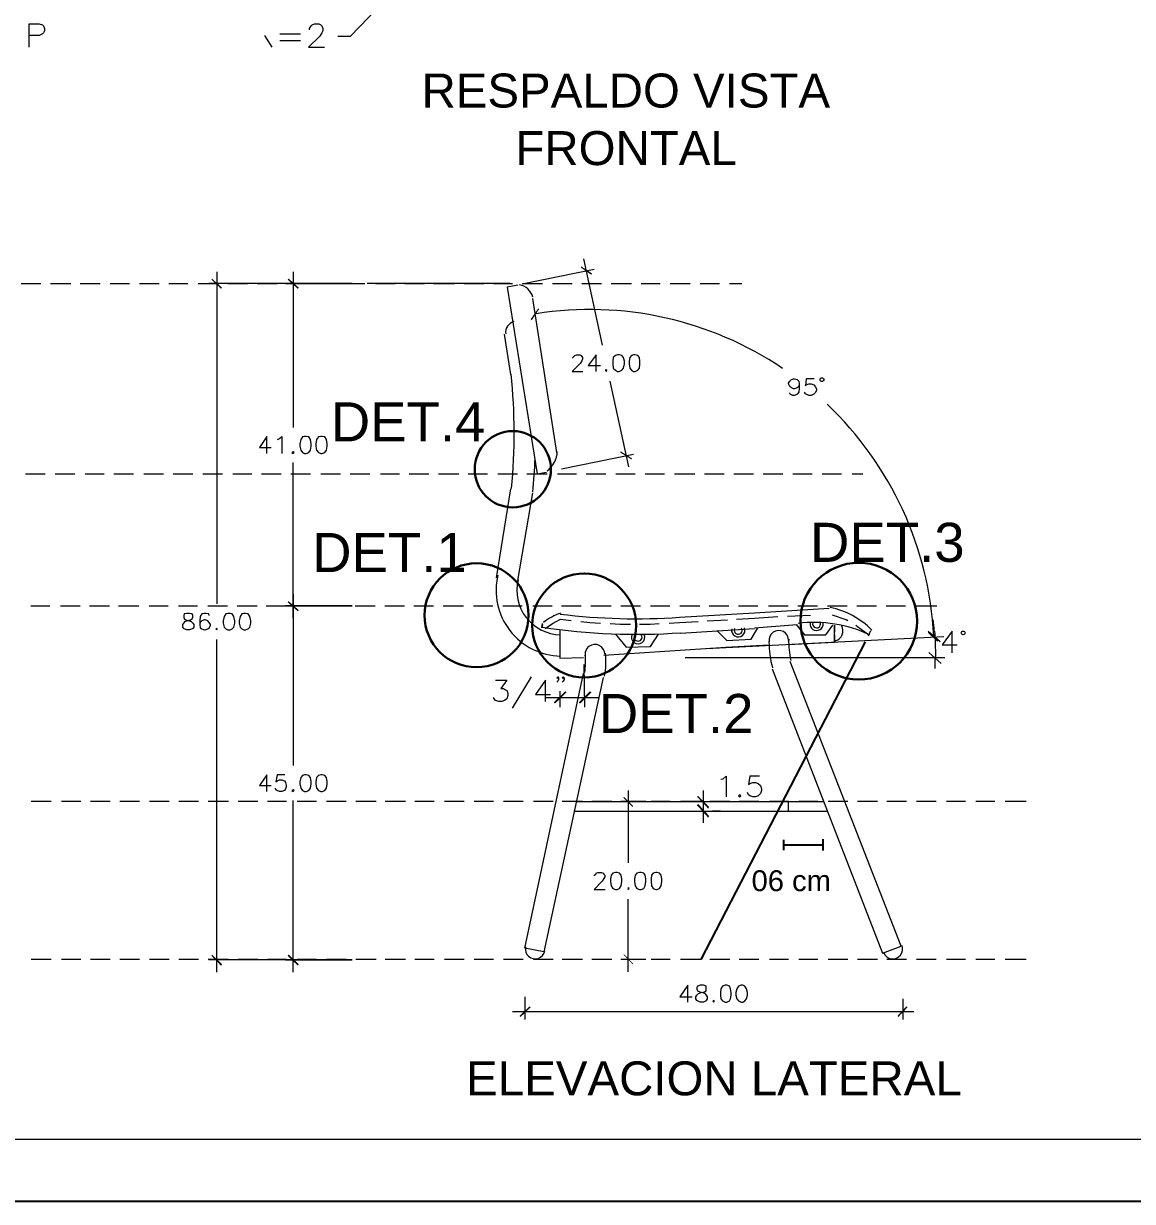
# Model space of a CAD drawing. Header units: inches. Extents: x 0.22 to 6.49, y 0.27 to 4.47.
# Drawn here: x 1.767 to 3.175, y 0.271 to 1.766 of the extents above; entities that cross this region are included whole.
import ezdxf

# ---------------------------------------------------------------- set-up
doc = ezdxf.new("R2010")
doc.units = ezdxf.units.IN
doc.header["$MEASUREMENT"] = 0
for name, color, linetype in [('PDF_PDF8_PDF11_PDF12_0', 7, 'Continuous'), ('PDF_PDF8_PDF11_PDF12_COTAS', 7, 'Continuous'), ('PDF_PDF8_PDF11_PDF12_COTAS-01', 7, 'Continuous'), ('PDF_PDF8_PDF11_PDF12_det', 7, 'Continuous'), ('PDF_PDF8_PDF11_PDF12_PIEZAS', 7, 'Continuous'), ('PDF_Texto', 7, 'Continuous')]:
    doc.layers.add(name, color=color, linetype=linetype)
doc.styles.add('PDF Arial', font='arial.ttf')

msp = doc.modelspace()

# ---------------------------------------------------------------- linework, layer by layer
for p, q in [((2.8359, 0.981), (2.6271, 0.578)), ((2.7319, 0.7233), (2.7824, 0.7233)), ((2.7323, 0.7299), (2.7323, 0.7166)), ((2.7824, 0.7307), (2.7824, 0.7163))]:
    msp.add_line(p, q)
at = {"layer": 'PDF_PDF8_PDF11_PDF12_0', "lineweight": 13}
for points in [[(2.1664, 1.7502), (2.1826, 1.7502), (2.2273, 1.7969), (2.2469, 1.8165)], [(2.4782, 1.4673), (2.5019, 1.3577)], [(2.0126, 1.4511), (2.0126, 1.0294)], [(2.1094, 1.4511), (2.1094, 1.2534)], [(2.4004, 1.4355), (2.4918, 1.4544)], [(2.0999, 1.4362), (2.1845, 1.4362), (2.0024, 1.4362)], [(2.3848, 1.4362), (2.2034, 1.4362)], [(2.5357, 1.2034), (2.5121, 1.3123)], [(2.4505, 1.2006), (2.5418, 1.2196)], [(2.1094, 1.0118), (2.1094, 1.2088)], [(2.1094, 1.0416), (2.1094, 0.8243)], [(2.0999, 1.0267), (2.1845, 1.0267), (2.0999, 1.0267)], [(2.797, 1.0023), (2.797, 0.9935)], [(2.6339, 0.9726), (2.9357, 0.9881)], [(2.797, 0.9902), (2.797, 0.9807)], [(2.0126, 0.5617), (2.0126, 0.9841)], [(2.6075, 0.9611), (2.9371, 0.9611)], [(2.1094, 0.5617), (2.1094, 0.7797)], [(2.5574, 0.7783), (2.5256, 0.7783)], [(2.5351, 0.7925), (2.5351, 0.7005)], [(2.6305, 0.7512), (2.6305, 0.7661), (2.6305, 0.7783), (2.6305, 0.7925)], [(2.6522, 0.7783), (2.642, 0.7783)], [(2.6522, 0.7661), (2.642, 0.7661)], [(2.5351, 0.5624), (2.5351, 0.6545)], [(2.0999, 0.5773), (2.1845, 0.5773), (2.0024, 0.5773)], [(2.5574, 0.578), (2.5256, 0.578)], [(2.4038, 0.5306), (2.4038, 0.5015)], [(2.8836, 0.5279), (2.8836, 0.5015)], [(2.3882, 0.5117), (2.8978, 0.5117)]]:
    msp.add_lwpolyline(points, dxfattribs=at)
at = {"layer": 'PDF_PDF8_PDF11_PDF12_0', "lineweight": 18}
for points in [[(1.7743, 1.736), (1.7743, 1.7658), (1.7872, 1.7658), (1.7913, 1.7644), (1.7926, 1.7631), (1.794, 1.7597), (1.794, 1.757), (1.7926, 1.7543), (1.7913, 1.7529), (1.7872, 1.7509), (1.7743, 1.7509)], [(2.1305, 1.7583), (2.1305, 1.7597), (2.1325, 1.7631), (2.1339, 1.7644), (2.1366, 1.7658), (2.142, 1.7658), (2.1447, 1.7644), (2.1461, 1.7631), (2.1474, 1.7597), (2.1474, 1.757), (2.1461, 1.7543), (2.1434, 1.7502), (2.1292, 1.736), (2.1495, 1.736)], [(2.073, 1.7509), (2.0825, 1.736)], [(2.0926, 1.7529), (2.119, 1.7529)], [(2.0926, 1.7448), (2.119, 1.7448)], [(2.395, 1.4341), (2.3814, 1.4314), (2.4193, 1.1946), (2.4315, 1.1966)], [(2.4444, 1.2216), (2.4139, 1.4172)], [(2.3862, 1.3204), (2.378, 1.3719)], [(2.4647, 1.3414), (2.4647, 1.3421), (2.466, 1.3434), (2.4674, 1.3448), (2.4694, 1.3455), (2.4735, 1.3455), (2.4755, 1.3448), (2.4762, 1.3434), (2.4769, 1.3421), (2.4769, 1.3401), (2.4762, 1.338), (2.4742, 1.3346), (2.464, 1.3245), (2.4775, 1.3245)], [(2.4945, 1.3245), (2.4945, 1.3455), (2.4843, 1.3319), (2.4999, 1.3319)], [(2.7523, 1.3089), (2.7516, 1.3055), (2.7496, 1.3035), (2.7462, 1.3022), (2.7449, 1.3022), (2.7422, 1.3035), (2.7401, 1.3055), (2.7388, 1.3089), (2.7388, 1.3096), (2.7401, 1.3123), (2.7422, 1.3143), (2.7449, 1.315), (2.7462, 1.315), (2.7496, 1.3143), (2.7516, 1.3123), (2.7523, 1.3089), (2.7523, 1.3035), (2.7516, 1.2981), (2.7496, 1.2954), (2.7462, 1.294), (2.7442, 1.294), (2.7408, 1.2954), (2.7401, 1.2974)], [(2.7713, 1.315), (2.7611, 1.315), (2.7604, 1.3062), (2.7611, 1.3076), (2.7645, 1.3089), (2.7672, 1.3089), (2.7706, 1.3076), (2.7726, 1.3055), (2.774, 1.3022), (2.774, 1.3001), (2.7726, 1.2974), (2.7706, 1.2954), (2.7672, 1.294), (2.7645, 1.294), (2.7611, 1.2954), (2.7604, 1.2961), (2.7591, 1.2981)], [(2.0762, 1.2203), (2.0762, 1.2419), (2.0667, 1.2277), (2.0816, 1.2277)], [(2.0897, 1.2379), (2.0924, 1.2392), (2.0951, 1.2419), (2.0951, 1.2203)], [(2.3679, 1.0626), (2.3862, 1.1756)], [(2.395, 1.0592), (2.4139, 1.1702)], [(2.0031, 1.0145), (2.0024, 1.0166), (1.999, 1.0172), (1.997, 1.0172), (1.9936, 1.0166), (1.9916, 1.0132), (1.9909, 1.0078), (1.9909, 1.003), (1.9916, 0.999), (1.9936, 0.9976), (1.997, 0.9962), (1.9977, 0.9962), (2.0011, 0.9976), (2.0031, 0.999), (2.0045, 1.0017), (2.0045, 1.003), (2.0031, 1.0057), (2.0011, 1.0078), (1.9977, 1.0091), (1.997, 1.0091), (1.9936, 1.0078), (1.9916, 1.0057), (1.9909, 1.003)], [(2.4295, 0.9983), (2.439, 1.0044), (2.4491, 1.0098), (2.4626, 1.0084)], [(2.4748, 1.0071), (2.4863, 1.0057), (2.4999, 1.005)], [(2.5121, 1.0044), (2.5249, 1.0037), (2.5378, 1.0037)], [(2.5493, 1.0037), (2.5628, 1.0037), (2.5743, 1.0044)], [(2.5872, 1.005), (2.6, 1.0057), (2.6237, 1.0071)], [(2.6352, 1.0078), (2.661, 1.0091)], [(2.6725, 1.0098), (2.6955, 1.0111), (2.7252, 1.0132)], [(2.7374, 1.0138), (2.7665, 1.0152)], [(2.8139, 1.0078), (2.8119, 1.0091), (2.7943, 1.0152)], [(2.8403, 0.9902), (2.8261, 1.0003), (2.8241, 1.0017)], [(2.9466, 0.9671), (2.9466, 0.9949), (2.9337, 0.9773), (2.9527, 0.9773)], [(2.7178, 0.9468), (2.8579, 0.5861), (2.8816, 0.5949), (2.7408, 0.9563)], [(2.5033, 0.936), (2.4281, 0.5875), (2.4038, 0.5922), (2.4782, 0.9408)], [(2.0762, 0.7912), (2.0762, 0.8122), (2.0667, 0.7986), (2.0816, 0.7986)], [(2.0992, 0.8122), (2.0891, 0.8122), (2.0877, 0.8034), (2.0891, 0.8047), (2.0924, 0.8061), (2.0951, 0.8061), (2.0985, 0.8047), (2.0999, 0.8027), (2.1006, 0.7993), (2.1006, 0.7973), (2.0999, 0.7946), (2.0985, 0.7925), (2.0951, 0.7912), (2.0924, 0.7912), (2.0891, 0.7925), (2.0877, 0.7932), (2.087, 0.7952)], [(2.6528, 0.8067), (2.6555, 0.8074), (2.6596, 0.8108), (2.6596, 0.7844)], [(2.7016, 0.8108), (2.6894, 0.8108), (2.688, 0.8), (2.6894, 0.8013), (2.6934, 0.8027), (2.6968, 0.8027), (2.7002, 0.8013), (2.7029, 0.7986), (2.7043, 0.7946), (2.7043, 0.7925), (2.7029, 0.7885), (2.7002, 0.7858), (2.6968, 0.7844), (2.6934, 0.7844), (2.6894, 0.7858), (2.688, 0.7871), (2.6867, 0.7898)], [(2.4924, 0.6842), (2.4924, 0.6849), (2.4938, 0.6863), (2.4945, 0.6876), (2.4965, 0.6883), (2.5012, 0.6883), (2.5033, 0.6876), (2.5039, 0.6863), (2.5053, 0.6849), (2.5053, 0.6829), (2.5039, 0.6809), (2.5019, 0.6775), (2.4918, 0.6666), (2.506, 0.6666)], [(2.6109, 0.5238), (2.6109, 0.5455), (2.6007, 0.5306), (2.6163, 0.5306)]]:
    msp.add_lwpolyline(points, dxfattribs=at)
at = {"layer": 'PDF_PDF8_PDF11_PDF12_0', "lineweight": 5}
for points in [[(1.7642, 1.4362), (1.7892, 1.4362)], [(1.8014, 1.4362), (1.8271, 1.4362)], [(1.8393, 1.4362), (1.8644, 1.4362)], [(1.8772, 1.4362), (1.9016, 1.4362)], [(1.9144, 1.4362), (1.9395, 1.4362)], [(1.9517, 1.4362), (1.976, 1.4362)], [(1.9889, 1.4362), (2.0146, 1.4362)], [(2.0268, 1.4362), (2.0518, 1.4362)], [(2.064, 1.4362), (2.0891, 1.4362)], [(2.1012, 1.4362), (2.127, 1.4362)], [(2.1391, 1.4362), (2.1635, 1.4362)], [(2.1764, 1.4362), (2.2007, 1.4362)], [(2.2143, 1.4362), (2.2393, 1.4362)], [(2.2515, 1.4362), (2.2765, 1.4362)], [(2.288, 1.4362), (2.3144, 1.4362)], [(2.3266, 1.4362), (2.3517, 1.4362)], [(2.3638, 1.4362), (2.3882, 1.4362)], [(2.4011, 1.4362), (2.4261, 1.4362)], [(2.439, 1.4362), (2.464, 1.4362)], [(2.4762, 1.4362), (2.5012, 1.4362)], [(2.5134, 1.4362), (2.5391, 1.4362)], [(2.5513, 1.4362), (2.5757, 1.4362)], [(2.5885, 1.4362), (2.6136, 1.4362)], [(2.6264, 1.4362), (2.6508, 1.4362)], [(2.6637, 1.4362), (2.6792, 1.4362)], [(1.7696, 1.1946), (1.7946, 1.1946)], [(1.8075, 1.1946), (1.8325, 1.1946)], [(1.8454, 1.1946), (1.8698, 1.1946)], [(1.882, 1.1946), (1.907, 1.1946)], [(1.9199, 1.1946), (1.9449, 1.1946)], [(1.9571, 1.1946), (1.9821, 1.1946)], [(1.995, 1.1946), (2.02, 1.1946)], [(2.0329, 1.1946), (2.0572, 1.1946)], [(2.0694, 1.1946), (2.0945, 1.1946)], [(2.1067, 1.1946), (2.1317, 1.1946)], [(2.1446, 1.1946), (2.1696, 1.1946)], [(2.1818, 1.1946), (2.2068, 1.1946)], [(2.2204, 1.1946), (2.2447, 1.1946)], [(2.2569, 1.1946), (2.2819, 1.1946)], [(2.2941, 1.1946), (2.3198, 1.1946)], [(2.332, 1.1946), (2.3564, 1.1946)], [(2.3693, 1.1946), (2.3943, 1.1946)], [(2.4065, 1.1946), (2.4322, 1.1946)], [(2.4451, 1.1946), (2.4694, 1.1946)], [(2.4816, 1.1946), (2.5066, 1.1946)], [(2.5195, 1.1946), (2.5439, 1.1946)], [(2.5567, 1.1946), (2.5811, 1.1946)], [(2.5939, 1.1946), (2.6197, 1.1946)], [(2.6318, 1.1946), (2.6569, 1.1946)], [(2.6691, 1.1946), (2.6941, 1.1946)], [(2.7063, 1.1946), (2.7313, 1.1946)], [(2.7442, 1.1946), (2.7686, 1.1946)], [(2.7814, 1.1946), (2.8058, 1.1946)], [(2.8193, 1.1946), (2.8329, 1.1946)], [(1.7764, 1.0267), (1.8007, 1.0267)], [(1.8143, 1.0267), (1.8393, 1.0267)], [(1.8508, 1.0267), (1.8765, 1.0267)], [(1.888, 1.0267), (1.9138, 1.0267)], [(1.9266, 1.0267), (1.951, 1.0267)], [(1.9638, 1.0267), (1.9882, 1.0267)], [(2.0011, 1.0267), (2.0261, 1.0267)], [(2.0383, 1.0267), (2.064, 1.0267)], [(2.0755, 1.0267), (2.1006, 1.0267)], [(2.1141, 1.0267), (2.1385, 1.0267)], [(2.1513, 1.0267), (2.1757, 1.0267)], [(2.1885, 1.0267), (2.2136, 1.0267)], [(2.2258, 1.0267), (2.2508, 1.0267)], [(2.263, 1.0267), (2.288, 1.0267)], [(2.3002, 1.0267), (2.3259, 1.0267)], [(2.3388, 1.0267), (2.3632, 1.0267)], [(2.376, 1.0267), (2.4004, 1.0267)], [(2.4139, 1.0267), (2.4383, 1.0267)], [(2.4505, 1.0267), (2.4755, 1.0267)], [(2.4877, 1.0267), (2.5134, 1.0267)], [(2.5256, 1.0267), (2.5506, 1.0267)], [(2.5635, 1.0267), (2.5879, 1.0267)], [(2.6, 1.0125), (2.6955, 1.0179), (2.7902, 1.024)], [(2.6007, 1.0267), (2.6258, 1.0267)], [(2.6379, 1.0267), (2.663, 1.0267)], [(2.6752, 1.0267), (2.6995, 1.0267)], [(2.7131, 1.0267), (2.7381, 1.0267)], [(2.7503, 1.0267), (2.7753, 1.0267)], [(2.7882, 1.0267), (2.8132, 1.0267)], [(2.8254, 1.0267), (2.8505, 1.0267)], [(2.8626, 1.0267), (2.887, 1.0267)], [(2.8999, 1.0267), (2.9269, 1.0267)], [(2.4261, 1.003), (2.4254, 0.999), (2.4261, 1.0044)], [(2.6955, 0.999), (2.7496, 1.003)], [(2.6014, 0.9922), (2.6955, 0.9983)], [(2.8403, 0.9888), (2.843, 0.9956)], [(2.9161, 0.9949), (2.931, 0.9814)], [(2.9323, 0.9536), (2.9168, 0.9678)], [(1.8021, 0.7783), (1.7771, 0.7783)], [(1.84, 0.7783), (1.8156, 0.7783)], [(1.8772, 0.7783), (1.8522, 0.7783)], [(1.9144, 0.7783), (1.8894, 0.7783)], [(1.9523, 0.7783), (1.9273, 0.7783)], [(1.9896, 0.7783), (1.9645, 0.7783)], [(2.0275, 0.7783), (2.0017, 0.7783)], [(2.0647, 0.7783), (2.0396, 0.7783)], [(2.1012, 0.7783), (2.0769, 0.7783)], [(2.1391, 0.7783), (2.1148, 0.7783)], [(2.177, 0.7783), (2.152, 0.7783)], [(2.2149, 0.7783), (2.1892, 0.7783)], [(2.2522, 0.7783), (2.2264, 0.7783)], [(2.2887, 0.7783), (2.2643, 0.7783)], [(2.3266, 0.7783), (2.3016, 0.7783)], [(2.3638, 0.7783), (2.3395, 0.7783)], [(2.4017, 0.7783), (2.3767, 0.7783)], [(2.4396, 0.7783), (2.4146, 0.7783)], [(2.4769, 0.7783), (2.4511, 0.7783)], [(2.4694, 0.7783), (2.7835, 0.7783)], [(2.5141, 0.7783), (2.489, 0.7783)], [(2.5513, 0.7783), (2.5269, 0.7783)], [(2.5885, 0.7783), (2.5642, 0.7783)], [(2.6271, 0.7783), (2.6014, 0.7783)], [(2.6643, 0.7783), (2.6386, 0.7783)], [(2.7009, 0.7783), (2.6758, 0.7783)], [(2.7388, 0.7783), (2.7144, 0.7783)], [(2.7381, 0.7783), (2.7381, 0.7661)], [(2.776, 0.7783), (2.7516, 0.7783)], [(2.8139, 0.7783), (2.7889, 0.7783)], [(2.8518, 0.7783), (2.8261, 0.7783)], [(2.8884, 0.7783), (2.8633, 0.7783)], [(2.9263, 0.7783), (2.9012, 0.7783)], [(2.9635, 0.7783), (2.9391, 0.7783)], [(3.0007, 0.7783), (2.9763, 0.7783)], [(3.0406, 0.7783), (3.0136, 0.7783)], [(2.4667, 0.7661), (2.7882, 0.7661)], [(1.8021, 0.578), (1.7771, 0.578)], [(1.84, 0.578), (1.8156, 0.578)], [(1.8772, 0.578), (1.8522, 0.578)], [(1.9144, 0.578), (1.8894, 0.578)], [(1.9523, 0.578), (1.9273, 0.578)], [(1.9896, 0.578), (1.9645, 0.578)], [(2.0275, 0.578), (2.0017, 0.578)], [(2.0647, 0.578), (2.0396, 0.578)], [(2.1012, 0.578), (2.0769, 0.578)], [(2.1391, 0.578), (2.1148, 0.578)], [(2.177, 0.578), (2.152, 0.578)], [(2.2149, 0.578), (2.1892, 0.578)], [(2.2522, 0.578), (2.2264, 0.578)], [(2.2887, 0.578), (2.2643, 0.578)], [(2.3266, 0.578), (2.3016, 0.578)], [(2.3638, 0.578), (2.3395, 0.578)], [(2.4017, 0.578), (2.3767, 0.578)], [(2.4396, 0.578), (2.4146, 0.578)], [(2.4769, 0.578), (2.4511, 0.578)], [(2.5141, 0.578), (2.489, 0.578)], [(2.5513, 0.578), (2.5269, 0.578)], [(2.5885, 0.578), (2.5642, 0.578)], [(2.6271, 0.578), (2.6014, 0.578)], [(2.6643, 0.578), (2.6386, 0.578)], [(2.7009, 0.578), (2.6758, 0.578)], [(2.7388, 0.578), (2.7144, 0.578)], [(2.776, 0.578), (2.7516, 0.578)], [(2.8139, 0.578), (2.7889, 0.578)], [(2.8518, 0.578), (2.8261, 0.578)], [(2.8884, 0.578), (2.8633, 0.578)], [(2.9263, 0.578), (2.9012, 0.578)], [(2.9635, 0.578), (2.9391, 0.578)], [(3.0007, 0.578), (2.9763, 0.578)], [(3.0406, 0.578), (3.0136, 0.578)]]:
    msp.add_lwpolyline(points, dxfattribs=at)
at = {"layer": 'PDF_PDF8_PDF11_PDF12_0', "lineweight": 18}
for points in [[(2.5215, 1.3455), (2.5188, 1.3448), (2.5161, 1.3421), (2.5154, 1.3374), (2.5154, 1.334), (2.5161, 1.3286), (2.5188, 1.3259), (2.5215, 1.3245), (2.5236, 1.3245), (2.5269, 1.3259), (2.529, 1.3286), (2.5303, 1.334), (2.5303, 1.3374), (2.529, 1.3421), (2.5269, 1.3448), (2.5236, 1.3455)], [(2.5418, 1.3455), (2.5391, 1.3448), (2.5371, 1.3421), (2.5364, 1.3374), (2.5364, 1.334), (2.5371, 1.3286), (2.5391, 1.3259), (2.5418, 1.3245), (2.5439, 1.3245), (2.5472, 1.3259), (2.5493, 1.3286), (2.55, 1.334), (2.55, 1.3374), (2.5493, 1.3421), (2.5472, 1.3448), (2.5439, 1.3455)], [(2.5073, 1.3265), (2.506, 1.3259), (2.5073, 1.3245), (2.508, 1.3259)], [(2.1242, 1.2419), (2.1215, 1.2413), (2.1195, 1.2379), (2.1182, 1.2325), (2.1182, 1.2297), (2.1195, 1.2243), (2.1215, 1.2216), (2.1242, 1.2203), (2.1263, 1.2203), (2.1297, 1.2216), (2.1317, 1.2243), (2.1324, 1.2297), (2.1324, 1.2325), (2.1317, 1.2379), (2.1297, 1.2413), (2.1263, 1.2419)], [(2.1446, 1.2419), (2.1418, 1.2413), (2.1391, 1.2379), (2.1385, 1.2325), (2.1385, 1.2297), (2.1391, 1.2243), (2.1418, 1.2216), (2.1446, 1.2203), (2.1466, 1.2203), (2.15, 1.2216), (2.152, 1.2243), (2.1527, 1.2297), (2.1527, 1.2325), (2.152, 1.2379), (2.15, 1.2413), (2.1466, 1.2419)], [(2.1094, 1.2223), (2.108, 1.2216), (2.1094, 1.2203), (2.1107, 1.2216)], [(1.9747, 1.0172), (1.9713, 1.0166), (1.9706, 1.0145), (1.9706, 1.0125), (1.9713, 1.0105), (1.9733, 1.0091), (1.9774, 1.0078), (1.9801, 1.0071), (1.9821, 1.005), (1.9835, 1.003), (1.9835, 0.9996), (1.9821, 0.9983), (1.9814, 0.9976), (1.9781, 0.9962), (1.9747, 0.9962), (1.9713, 0.9976), (1.9706, 0.9983), (1.9693, 0.9996), (1.9693, 1.003), (1.9706, 1.005), (1.9726, 1.0071), (1.9747, 1.0078), (1.9794, 1.0091), (1.9814, 1.0105), (1.9821, 1.0125), (1.9821, 1.0145), (1.9814, 1.0166), (1.9781, 1.0172)], [(2.0268, 1.0172), (2.0241, 1.0166), (2.0221, 1.0132), (2.0207, 1.0078), (2.0207, 1.005), (2.0221, 0.9996), (2.0241, 0.9976), (2.0268, 0.9962), (2.0295, 0.9962), (2.0322, 0.9976), (2.0342, 0.9996), (2.0356, 1.005), (2.0356, 1.0078), (2.0342, 1.0132), (2.0322, 1.0166), (2.0295, 1.0172)], [(2.0471, 1.0172), (2.0444, 1.0166), (2.0424, 1.0132), (2.041, 1.0078), (2.041, 1.005), (2.0424, 0.9996), (2.0444, 0.9976), (2.0471, 0.9962), (2.0491, 0.9962), (2.0525, 0.9976), (2.0545, 0.9996), (2.0559, 1.005), (2.0559, 1.0078), (2.0545, 1.0132), (2.0525, 1.0166), (2.0491, 1.0172)], [(2.0126, 0.9983), (2.0112, 0.9976), (2.0126, 0.9962), (2.0133, 0.9976)], [(2.1242, 0.8122), (2.1215, 0.8115), (2.1195, 0.8088), (2.1182, 0.8034), (2.1182, 0.8007), (2.1195, 0.7952), (2.1215, 0.7925), (2.1242, 0.7912), (2.1263, 0.7912), (2.1297, 0.7925), (2.1317, 0.7952), (2.1324, 0.8007), (2.1324, 0.8034), (2.1317, 0.8088), (2.1297, 0.8115), (2.1263, 0.8122)], [(2.1446, 0.8122), (2.1418, 0.8115), (2.1391, 0.8088), (2.1385, 0.8034), (2.1385, 0.8007), (2.1391, 0.7952), (2.1418, 0.7925), (2.1446, 0.7912), (2.1466, 0.7912), (2.15, 0.7925), (2.152, 0.7952), (2.1527, 0.8007), (2.1527, 0.8034), (2.152, 0.8088), (2.15, 0.8115), (2.1466, 0.8122)], [(2.1094, 0.7932), (2.108, 0.7925), (2.1094, 0.7912), (2.1107, 0.7925)], [(2.6765, 0.7871), (2.6752, 0.7858), (2.6765, 0.7844), (2.6779, 0.7858)], [(2.5188, 0.6883), (2.5154, 0.6876), (2.5134, 0.6849), (2.5127, 0.6802), (2.5127, 0.6768), (2.5134, 0.6714), (2.5154, 0.668), (2.5188, 0.6666), (2.5209, 0.6666), (2.5242, 0.668), (2.5263, 0.6714), (2.5269, 0.6768), (2.5269, 0.6802), (2.5263, 0.6849), (2.5242, 0.6876), (2.5209, 0.6883)], [(2.5493, 0.6883), (2.5459, 0.6876), (2.5439, 0.6849), (2.5432, 0.6802), (2.5432, 0.6768), (2.5439, 0.6714), (2.5459, 0.668), (2.5493, 0.6666), (2.5513, 0.6666), (2.5547, 0.668), (2.5567, 0.6714), (2.5574, 0.6768), (2.5574, 0.6802), (2.5567, 0.6849), (2.5547, 0.6876), (2.5513, 0.6883)], [(2.5703, 0.6883), (2.5669, 0.6876), (2.5648, 0.6849), (2.5642, 0.6802), (2.5642, 0.6768), (2.5648, 0.6714), (2.5669, 0.668), (2.5703, 0.6666), (2.5716, 0.6666), (2.575, 0.668), (2.577, 0.6714), (2.5777, 0.6768), (2.5777, 0.6802), (2.577, 0.6849), (2.575, 0.6876), (2.5716, 0.6883)], [(2.5351, 0.6687), (2.5344, 0.668), (2.5351, 0.6666), (2.5364, 0.668)], [(2.6264, 0.5455), (2.6231, 0.5441), (2.6224, 0.5421), (2.6224, 0.5401), (2.6231, 0.5381), (2.6258, 0.5367), (2.6298, 0.536), (2.6325, 0.5347), (2.6339, 0.5326), (2.6352, 0.5306), (2.6352, 0.5279), (2.6339, 0.5259), (2.6339, 0.5252), (2.6305, 0.5238), (2.6264, 0.5238), (2.6231, 0.5252), (2.6224, 0.5259), (2.621, 0.5279), (2.621, 0.5306), (2.6224, 0.5326), (2.6244, 0.5347), (2.6278, 0.536), (2.6318, 0.5367), (2.6339, 0.5381), (2.6339, 0.5401), (2.6339, 0.5421), (2.6339, 0.5441), (2.6305, 0.5455)], [(2.6582, 0.5455), (2.6549, 0.5441), (2.6528, 0.5408), (2.6522, 0.536), (2.6522, 0.5326), (2.6528, 0.5279), (2.6549, 0.5252), (2.6582, 0.5238), (2.6603, 0.5238), (2.6637, 0.5252), (2.665, 0.5279), (2.6657, 0.5326), (2.6657, 0.536), (2.665, 0.5408), (2.6637, 0.5441), (2.6603, 0.5455)], [(2.6785, 0.5455), (2.6752, 0.5441), (2.6731, 0.5408), (2.6718, 0.536), (2.6718, 0.5326), (2.6731, 0.5279), (2.6752, 0.5252), (2.6785, 0.5238), (2.6806, 0.5238), (2.6833, 0.5252), (2.6853, 0.5279), (2.6867, 0.5326), (2.6867, 0.536), (2.6853, 0.5408), (2.6833, 0.5441), (2.6806, 0.5455)], [(2.6434, 0.5259), (2.6427, 0.5252), (2.6434, 0.5238), (2.6447, 0.5252)]]:
    msp.add_lwpolyline(points, close=True, dxfattribs=at)
for centre in [(2.7811, 1.314), (2.9604, 0.9925)]:
    msp.add_circle(centre, 0.00237, dxfattribs=at)
for centre, radius, start, end in [((2.3933, 1.4135), 0.0213, 14.0291, 80.5355), ((2.3933, 1.3742), 0.0139, 104.1831, 188.9977), ((1.6583, 1.2463), 0.732, 354.4794, 5.8558), ((1.6752, 1.2409), 0.7421, 354.6388, 357.9183), ((2.4129, 1.224), 0.0321, 306.4579, 358.1982), ((2.4508, 1.0467), 0.0836, 166.8494, 268.8629), ((2.4501, 1.0467), 0.0565, 166.679, 268.9397), ((2.7263, 0.9831), 0.0125, 359.0712, 188.0802), ((2.4928, 0.9655), 0.0125, 359.6257, 191.2498), ((2.8549, 0.9831), 0.1411, 180.5714, 194.4032), ((2.8359, 0.981), 0.0971, 177.8304, 193.9751), ((2.3994, 0.956), 0.0816, 350.4095, 5.8226), ((2.3994, 0.956), 0.1073, 350.1011, 5.823), ((2.417, 0.5912), 0.0125, 167.9265, 347.9323), ((2.8711, 0.5912), 0.0125, 201.2472, 21.2491)]:
    msp.add_arc(centre, radius, start, end, dxfattribs=at)
at = {"layer": 'PDF_PDF8_PDF11_PDF12_0', "lineweight": 13}
for centre, radius, start, end in [((2.4867, 0.9661), 0.4369, 55.9973, 99.0253), ((2.4867, 0.9661), 0.4369, 2.9388, 46.4612), ((2.4816, 0.962), 0.4433, 4.2409, 6.1512), ((2.7946, 0.9952), 0.0132, 286.852, 29.0371), ((2.4833, 0.9621), 0.4423, 359.9999, 4.2406), ((2.4817, 0.9621), 0.4432, 358.0889, 359.9994)]:
    msp.add_arc(centre, radius, start, end, dxfattribs=at)
at = {"layer": 'PDF_PDF8_PDF11_PDF12_0', "lineweight": 5}
for centre, radius, start, end in [((2.4758, 0.9411), 0.0809, 108.8911, 126.8479), ((2.7696, 0.9221), 0.1052, 44.7582, 77.9261), ((2.5449, 1.8074), 0.7969, 263.0621, 273.9826), ((2.7716, 0.843), 0.1628, 64.4843, 97.3664), ((2.5462, 1.8067), 0.8159, 261.5295, 273.9166)]:
    msp.add_arc(centre, radius, start, end, dxfattribs=at)
at = {"layer": 'PDF_PDF8_PDF11_PDF12_0', "transparency": 33554559}
for points in [[(2.489, 1.449), (2.4748, 1.4565), (2.4755, 1.4578)], [(2.4884, 1.447), (2.489, 1.449), (2.4748, 1.4565)], [(2.0193, 1.4308), (2.0058, 1.4409), (2.0065, 1.4423)], [(2.018, 1.4294), (2.0193, 1.4308), (2.0058, 1.4409)], [(2.1168, 1.4308), (2.1026, 1.4409), (2.1039, 1.4423)], [(2.1155, 1.4294), (2.1168, 1.4308), (2.1026, 1.4409)], [(2.4207, 1.4044), (2.4126, 1.3895), (2.4112, 1.3908)], [(2.422, 1.4037), (2.4207, 1.4044), (2.4126, 1.3895)], [(2.5256, 1.223), (2.5249, 1.2216), (2.5398, 1.2142)], [(2.5249, 1.2216), (2.5398, 1.2142), (2.5391, 1.2128)], [(2.1168, 1.0213), (2.1026, 1.0314), (2.1039, 1.0328)], [(2.1039, 1.0328), (2.1026, 1.0314), (2.1168, 1.0213)], [(2.1155, 1.0199), (2.1168, 1.0213), (2.1026, 1.0314)], [(2.1026, 1.0314), (2.1168, 1.0213), (2.1155, 1.0199)], [(2.9168, 0.9942), (2.9154, 0.9929), (2.929, 0.9827)], [(2.9154, 0.9929), (2.929, 0.9827), (2.9276, 0.9814)], [(2.4552, 0.9184), (2.4423, 0.9029), (2.4403, 0.9042)], [(2.4566, 0.9171), (2.4552, 0.9184), (2.4423, 0.9029)], [(2.4721, 0.9042), (2.4742, 0.9029), (2.4863, 0.9184)], [(2.4742, 0.9029), (2.4863, 0.9184), (2.4884, 0.9171)], [(2.5412, 0.7729), (2.529, 0.7831), (2.5297, 0.7844)], [(2.5405, 0.7716), (2.5412, 0.7729), (2.529, 0.7831)], [(2.6237, 0.7858), (2.6224, 0.7844), (2.6379, 0.7716)], [(2.6224, 0.7844), (2.6379, 0.7716), (2.6366, 0.7695)], [(2.6379, 0.76), (2.6224, 0.7736), (2.6237, 0.7756)], [(2.6366, 0.758), (2.6379, 0.76), (2.6224, 0.7736)], [(2.0065, 0.5841), (2.0058, 0.5827), (2.0193, 0.5719)], [(2.1039, 0.5841), (2.1026, 0.5827), (2.1168, 0.5719)], [(2.5297, 0.5848), (2.529, 0.5841), (2.5412, 0.5726)], [(2.529, 0.5841), (2.5412, 0.5726), (2.5405, 0.5719)], [(2.0058, 0.5827), (2.0193, 0.5719), (2.018, 0.5699)], [(2.1026, 0.5827), (2.1168, 0.5719), (2.1155, 0.5699)], [(2.4099, 0.5184), (2.3984, 0.5049), (2.397, 0.5062)], [(2.4112, 0.5171), (2.4099, 0.5184), (2.3984, 0.5049)], [(2.8769, 0.5062), (2.8782, 0.5049), (2.8884, 0.5184)], [(2.8782, 0.5049), (2.8884, 0.5184), (2.8897, 0.5171)]]:
    msp.add_solid(points, dxfattribs=at)
at = {"layer": 'PDF_PDF8_PDF11_PDF12_COTAS', "lineweight": 5}
msp.add_lwpolyline([(0.2962, 4.3958), (6.4145, 4.3958), (6.4145, 0.3492), (0.2962, 0.3492)], close=True, dxfattribs=at)
at = {"layer": 'PDF_PDF8_PDF11_PDF12_COTAS-01', "lineweight": 5}
for points in [[(2.7381, 0.978), (2.797, 0.9807), (2.797, 1.0023)], [(2.4484, 0.9962), (2.4484, 0.9604), (2.4782, 0.9611)], [(2.5039, 0.9644), (2.6589, 0.9746), (2.7137, 0.9773)]]:
    msp.add_lwpolyline(points, dxfattribs=at)
at = {"layer": 'PDF_PDF8_PDF11_PDF12_COTAS-01', "lineweight": 18}
for points in [[(2.7483, 1.003), (2.7591, 0.9902), (2.7862, 0.9902), (2.795, 1.0023)], [(2.5188, 0.9908), (2.5324, 0.9746), (2.5635, 0.9753), (2.5736, 0.9908)], [(2.6474, 0.9956), (2.6603, 0.9827), (2.6914, 0.9847), (2.6995, 0.999)], [(2.3665, 0.9326), (2.3808, 0.9326), (2.3733, 0.9218), (2.3767, 0.9218), (2.3794, 0.9204), (2.3808, 0.9198), (2.3821, 0.9157), (2.3821, 0.913), (2.3808, 0.9089), (2.378, 0.9069), (2.3747, 0.9056), (2.3706, 0.9056), (2.3665, 0.9069), (2.3652, 0.9083), (2.3638, 0.9103)], [(2.4119, 0.9367), (2.3875, 0.8968)], [(2.4302, 0.9056), (2.4302, 0.9326), (2.4173, 0.9144), (2.4363, 0.9144)], [(2.4464, 0.9353), (2.4457, 0.9347), (2.4444, 0.9353), (2.4457, 0.9367), (2.4464, 0.9353), (2.4464, 0.9333), (2.4457, 0.9313), (2.4444, 0.9299)], [(2.4539, 0.9353), (2.4525, 0.9347), (2.4511, 0.9353), (2.4525, 0.9367), (2.4539, 0.9353), (2.4539, 0.9333), (2.4525, 0.9313), (2.4511, 0.9299)]]:
    msp.add_lwpolyline(points, dxfattribs=at)
at = {"layer": 'PDF_PDF8_PDF11_PDF12_COTAS-01', "lineweight": 13}
for points in [[(2.4789, 0.9523), (2.4796, 0.8981)], [(2.4484, 0.9184), (2.4484, 0.8981)], [(2.4302, 0.9103), (2.4985, 0.9103)]]:
    msp.add_lwpolyline(points, dxfattribs=at)
for centre, radius, start, end in [((2.7743, 1.004), 0.00846, 171.3885, 5.9312), ((2.7743, 1.004), 0.00508, 164.6486, 13.1457), ((2.5476, 0.9871), 0.00846, 155.0884, 25.0266), ((2.5476, 0.9871), 0.00508, 132.8195, 47.3144), ((2.6748, 0.9959), 0.00846, 168.5849, 19.5943), ((2.6748, 0.9959), 0.00508, 156.1271, 32.0428)]:
    msp.add_arc(centre, radius, start, end, dxfattribs=at)
at = {"layer": 'PDF_PDF8_PDF11_PDF12_det', "lineweight": 30}
for centre, radius in [((2.3885, 1.2003), 0.0484), ((2.3425, 1.0149), 0.066), ((2.8278, 1.0074), 0.0741), ((2.4792, 1.002), 0.066)]:
    msp.add_circle(centre, radius, dxfattribs=at)
at = {"layer": 'PDF_PDF8_PDF11_PDF12_PIEZAS', "lineweight": 25}
msp.add_lwpolyline([(6.4937, 4.4743), (6.4937, 0.2707), (0.2177, 0.2707), (0.2177, 4.4743)], close=True, dxfattribs=at)

# ---------------------------------------------------------------- texts
at = {"layer": 'PDF_Texto', "attachment_point": 7, "style": 'PDF Arial'}
for s, insert, char_height in [('RESPALDO VISTA', (2.2726, 1.6589), 0.04312), ('FRONTAL', (2.3918, 1.5858), 0.04312), ('DET.4', (2.1574, 1.2357), 0.04959), ('DET.3', (2.7659, 1.082), 0.04959), ('DET.1', (2.1337, 1.0698), 0.04959), ('DET.2', (2.4978, 0.8654), 0.04959), ('06 cm', (2.6917, 0.6643), 0.02649), ('ELEVACION LATERAL', (2.3293, 0.4048), 0.04312)]:
    msp.add_mtext(s, dxfattribs=dict(at, insert=insert, char_height=char_height))

doc.saveas('drawing.dxf')
